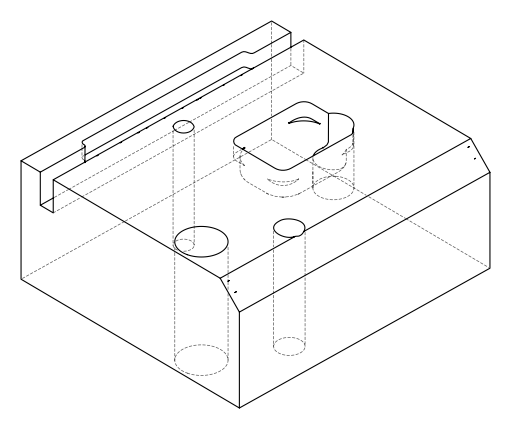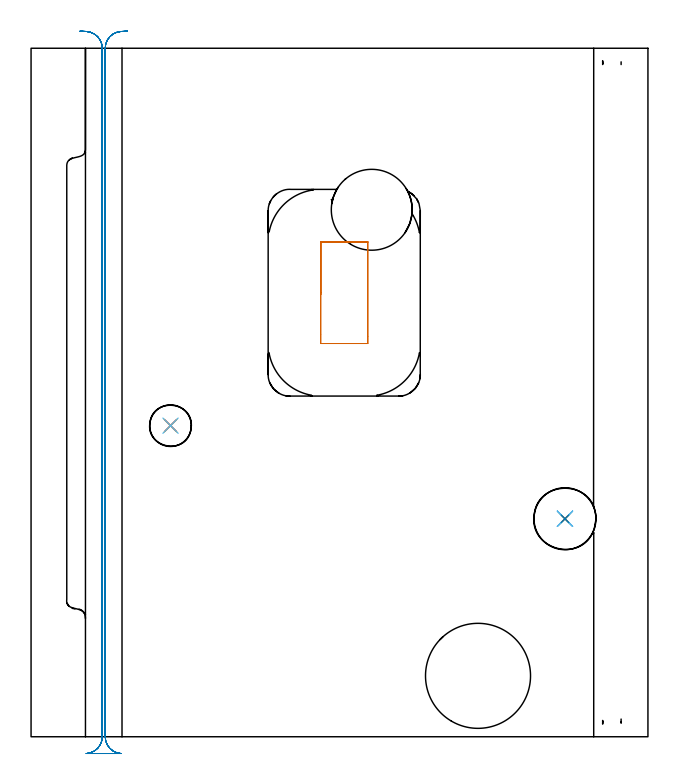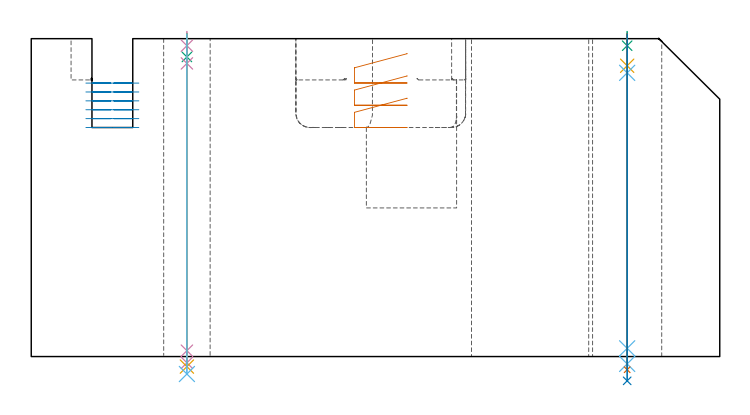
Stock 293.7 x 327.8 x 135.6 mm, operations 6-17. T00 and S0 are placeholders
(PLAN: 17 operations, 15 tool changes, 131.6 min)
(1 INDEXABLE_INSERT_DRILL_THROUGH_HOLE_FROM_SOLID | STEP1HOLE | NXT0302_038 | 0.56 min | 266182 mm3)
(2 INDEXABLE_INSERT_DRILL_BLIND_HOLE_FROM_SOLID | STEP1POCKET | NXT0302_021 | 0.3 min | 35270 mm3)
(3 DRILL_TO_ENLARGE_BLIND_HOLE | STEP1POCKET | UGT0301_384 | 0.3 min | 48747 mm3)
(4 AREA_MILL | FG_CHAMFER_SURFACE | UGT0205_001 | 26.49 min | 109103 mm3)
(5 MILL_OPEN_POCKET | POCKET_OPEN | UGT0201_014 | Follow Part, ap 1.5, ae 75% | 89.9 min | 258821 mm3)
(6 MILL_RECTANGULAR_POCKET | POCKET_RECTANGULAR_STRAIGHT | UGT0201_021 | Follow Part, ap 12.5, ae 75% | 1.51 min | 114000 mm3)
(7 MILL_RECTANGULAR_SLOT | SLOT_RECTANGULAR | NXT0201_012 | Follow Part, ap 4, ae 75% | 8.81 min | 115788 mm3)
(8 SPOT_DRILL | STEP1HOLE_1 | NXT0321_9005460120000 | 0.05 min | 0 mm3)
(9 SPOT_DRILL_1 | STEP1HOLE_2 | NXT0321_9005460120000 | 0.05 min | 0 mm3)
(10 DRILL_BLIND_HOLE_INTO_CENTER | STEP1HOLE_1 | UGT0301_196 | 0.06 min | 0 mm3)
(11 GUN_DRILL_THROUGH_HOLE | STEP1HOLE_1 | UGT0307_003 | 0.62 min | 4501 mm3)
(12 SPADE_DRILL_TO_ENLARGE_THROUGH_HOLE | STEP1HOLE_1 | UGT0306_009 | 0.57 min | 27172 mm3)
(13 DRILL_TO_ENLARGE_THROUGH_HOLE | STEP1HOLE_1 | UGT0301_394 | 0.59 min | 48967 mm3)
(14 DRILL_BLIND_HOLE_INTO_CENTER_1 | STEP1HOLE_2 | NXT0301_023 | 0.04 min | 0 mm3)
(15 GUN_DRILL_THROUGH_HOLE_1 | STEP1HOLE_2 | UGT0307_001 | 0.6 min | 2278 mm3)
(16 SPADE_DRILL_TO_ENLARGE_THROUGH_HOLE_1 | STEP1HOLE_2 | UGT0306_003 | 0.57 min | 12186 mm3)
(17 DRILL_TO_ENLARGE_THROUGH_HOLE_1 | STEP1HOLE_2 | UGT0301_264 | 0.58 min | 21822 mm3)
(TOOL NXT0302_038 | Index. Insert Drill 50mm [880-D5000L50-04] | D50 PA176 FL200 Z2)
(TOOL NXT0302_021 | Index. Insert Drill 25mm [880-D2500L25-05] | D25 PA176 FL125 Z2)
(TOOL UGT0301_384 | Twist Drill Flat Bottom 38.5 mm | D38.5 PA180 FL175 Z2)
(TOOL UGT0205_001 | Chamfer Mill 20 x 3 x 45 deg. | D20 FL50 Z2)
(TOOL UGT0201_014 | End mill 6 mm | D6 FL24 Z4)
(TOOL UGT0201_021 | End Mill 50 mm R6 | D50 R6 FL50 Z4)
(TOOL NXT0201_012 | ENDMILL 16mm [2P460-1600-NA 1630] | D16 FL38 Z6)
(TOOL NXT0321_9005460120000 | NC Spot Drill, 142deg, 12mm, Carbide, Uncoated | D12 PA142 FL30 Z2)
(TOOL UGT0301_196 | Twist Drill 7.7 mm | D7.7 PA118 FL73 Z2)
(TOOL UGT0307_003 | Gun Drill 7 mm | D7 PA130 FL24 Z1)
(TOOL UGT0306_009 | Spade Drill 18.5mm | D18.5 PA132 FL10 Z2)
(TOOL UGT0301_394 | Twist Drill 29.5 mm | D29.5 PA118 FL165 Z2)
(TOOL NXT0301_023 | Carbide Drill 5.2mm [860.1-0520-016A1-MM 2214] | D5.2 PA140 FL28 Z2)
(TOOL UGT0307_001 | Gun Drill 5 mm | D5 PA130 FL24 Z1)
(TOOL UGT0306_003 | Spade Drill 12.5mm | D12.5 PA132 FL10 Z2)
(TOOL UGT0301_264 | Twist Drill 19.8 mm | D19.8 PA118 FL140 Z2)
(OP 6 MILL_RECTANGULAR_POCKET)
G17 G21 G94 G90
T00 M6
G54
G17 G0 G90 X160.3 Y235.555 S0 M3
G43 Z157.7 H0
Z129.195
G94 G1 Y235.6 Z129.183 F250.
X137.9 Z123.181
Y211.4 Z116.697
Y187.2 F500.
X160.3
Y235.6
X137.9
Y211.4
Y210.4
G0 X160.3 Y235.555 Z119.697
G1 Y235.6 Z119.685 F250.
X137.9 Z113.683
Y211.4 Z107.198
Y191.4 F347.
Y187.2 F401.
X160.3
Y190.6
Y235.6 F500.
X137.9
Y211.4
Y210.4
G0 X160.3 Y235.555 Z110.198
G1 Y235.6 Z110.186 F250.
X137.9 Z104.184
Y211.4 Z97.7
Y191.4 F357.
Y187.2 F399.
X160.3
Y190.6
Y235.6 F500.
X137.9
Y211.4
Y210.4
G0 Z157.7
M5
M2
(OP 7 MILL_RECTANGULAR_SLOT)
G17 G21 G94 G90
T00 M6
G54
G17 G0 G90 X23.304 Y335.94 S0 M3
G43 Z145.694 H1
Z116.65
G94 G1 X26.3 Y335.79 F250.
G2 X33.9 Y327.8 R8. F500.
G1 Y0.
G2 X26.3 Y-7.99 R8.
G1 Y-8.
X42.9
Y-7.99
G2 X35.3 Y0. R8.
G1 Y327.8
G2 X42.9 Y335.79 R8.
G1 X45.896 Y335.94 F250.
G0 X23.304 Z112.86
G1 X26.3 Y335.79
G2 X33.9 Y327.8 R8. F500.
G1 Y0.
G2 X26.3 Y-7.99 R8.
G1 Y-8.
X42.9
Y-7.99
G2 X35.3 Y0. R8.
G1 Y327.8
G2 X42.9 Y335.79 R8.
G1 X45.896 Y335.94 F250.
G0 X23.304 Z109.07
G1 X26.3 Y335.79
G2 X33.9 Y327.8 R8. F500.
G1 Y0.
G2 X26.3 Y-7.99 R8.
G1 Y-8.
X42.9
Y-7.99
G2 X35.3 Y0. R8.
G1 Y327.8
G2 X42.9 Y335.79 R8.
G1 X45.896 Y335.94 F250.
G0 X23.304 Z105.28
G1 X26.3 Y335.79
G2 X33.9 Y327.8 R8. F500.
G1 Y0.
G2 X26.3 Y-7.99 R8.
G1 Y-8.
X42.9
Y-7.99
G2 X35.3 Y0. R8.
G1 Y327.8
G2 X42.9 Y335.79 R8.
G1 X45.896 Y335.94 F250.
G0 X23.304 Z101.49
G1 X26.3 Y335.79
G2 X33.9 Y327.8 R8. F500.
G1 Y0.
G2 X26.3 Y-7.99 R8.
G1 Y-8.
X42.9
Y-7.99
G2 X35.3 Y0. R8.
G1 Y327.8
G2 X42.9 Y335.79 R8.
G1 X45.896 Y335.94 F250.
G0 X23.304 Z97.7
G1 X26.3 Y335.79
G2 X33.9 Y327.8 R8. F500.
G1 Y0.
G2 X26.3 Y-7.99 R8.
G1 Y-8.
X42.9
Y-7.99
G2 X35.3 Y0. R8.
G1 Y327.8
G2 X42.9 Y335.79 R8.
G1 X45.896 Y335.94 F250.
G0 Z145.694
M5
M2
(OP 8 SPOT_DRILL)
G17 G21 G94 G90
T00 M6
G54
G17 G0 G90 X254.2 Y103.8 S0 M3
G43 Z145.6 H0
G94 G81 G98 Z132.6 F250. R138.6
G80
M5
M2
(OP 9 SPOT_DRILL_1)
G17 G21 G94 G90
T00 M6
G54
G17 G0 G90 X66.4 Y148.1 S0 M3
G43 Z145.6 H0
G94 G81 G98 Z132.6 F250. R138.6
G80
M5
M2
(OP 10 DRILL_BLIND_HOLE_INTO_CENTER)
G17 G21 G94 G90
T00 M6
G54
G17 G0 G90 X254.2 Y103.8 S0 M3
G43 Z145.6 H0
G94 G81 G98 Z124.05 F250. R137.6
G80
M5
M2
(OP 11 GUN_DRILL_THROUGH_HOLE)
G17 G21 G94 G90
T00 M6
G54
G17 G0 G90 X254.2 Y103.8 M8
G43 Z145.6 H0
Z133.233
S716 M3
G94 G1 Z121.021 F125. M26
G4 X.084
Z3.5 F250.
G4 X.084
Z-3.132 F125.
G4 X.084
M5
M9
G0 Z133.233
Z145.6
M2
(OP 12 SPADE_DRILL_TO_ENLARGE_THROUGH_HOLE)
G17 G21 G94 G90
T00 M6
G54
G17 G0 G90 X254.2 Y103.8 S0 M3
G43 Z145.6 H0
G94 G73 G98 Z-5.618 F250. Q17.652 R137.6
G80
M5
M2
(OP 13 DRILL_TO_ENLARGE_THROUGH_HOLE)
G17 G21 G94 G90
T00 M6
G54
G17 G0 G90 X254.2 Y103.8 S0 M3
G43 Z145.6 H0
G94 G73 G98 Z-10.363 F250. Q29.193 R137.6
G80
M5
M2
(OP 14 DRILL_BLIND_HOLE_INTO_CENTER_1)
G17 G21 G94 G90
T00 M6
G54
G17 G0 G90 X66.4 Y148.1 S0 M3
G43 Z145.6 H1
G94 G81 G98 Z127.8 F250. R137.6
G80
M5
M2
(OP 15 GUN_DRILL_THROUGH_HOLE_1)
G17 G21 G94 G90
T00 M6
G54
G17 G0 G90 X66.4 Y148.1 M8
G43 Z145.6 H0
Z133.462
S716 M3
G94 G1 Z125.044 F125. M26
G4 X.084
Z2.5 F250.
G4 X.084
Z-2.666 F125.
G4 X.084
M5
M9
G0 Z133.462
Z145.6
M2
(OP 16 SPADE_DRILL_TO_ENLARGE_THROUGH_HOLE_1)
G17 G21 G94 G90
T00 M6
G54
G17 G0 G90 X66.4 Y148.1 S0 M3
G43 Z145.6 H0
G94 G73 G98 Z-4.283 F250. Q11.657 R137.6
G80
M5
M2
(OP 17 DRILL_TO_ENLARGE_THROUGH_HOLE_1)
G17 G21 G94 G90
T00 M6
G54
G17 G0 G90 X66.4 Y148.1 S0 M3
G43 Z145.6 H0
G94 G73 G98 Z-7.449 F250. Q17.881 R137.6
G80
M5
M2
